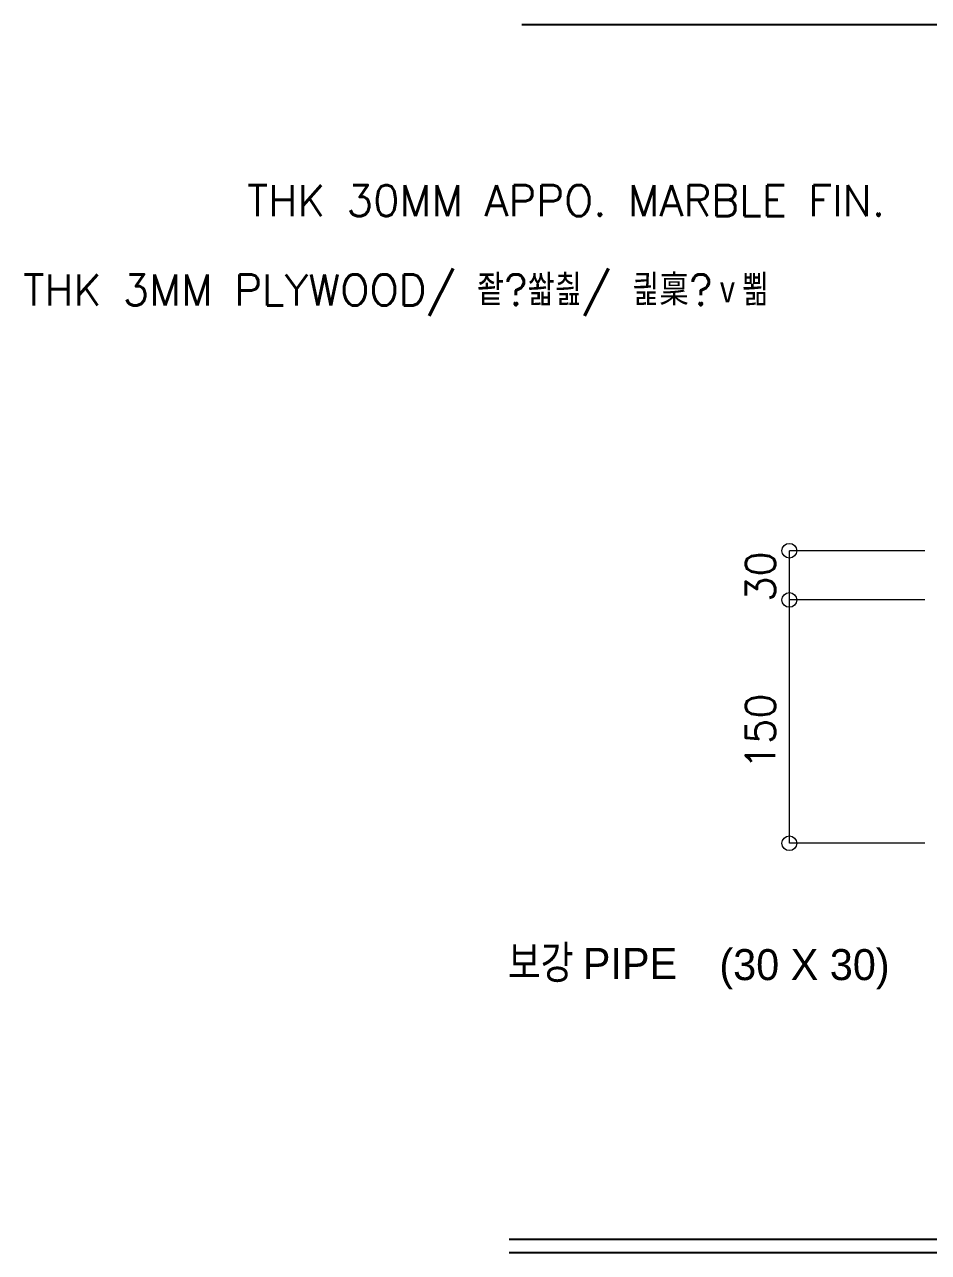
# Model space of a CAD drawing. Header units: inches. Extents: x -1249499 to 290957, y -589671 to 1013543.
# Drawn here: x -890979 to -890454, y 251084 to 251797 of the extents above; entities that cross this region are included whole.
import ezdxf

# ---------------------------------------------------------------- set-up
doc = ezdxf.new("R2010")
doc.units = ezdxf.units.IN
doc.header["$MEASUREMENT"] = 0
doc.layers.add('5', color=5, linetype='Continuous')
doc.layers.add('9', color=9, linetype='Continuous')
doc.layers.add('8', color=8, linetype='Continuous', lineweight=5)
doc.styles.add('HGS', font='ses.shx', dxfattribs={"height": 125, "bigfont": 'shs.shx'})
doc.styles.add('HS', font='romans', dxfattribs={"bigfont": 'hs'})

msp = doc.modelspace()

# ---------------------------------------------------------------- linework, layer by layer
at = {"layer": '5', "linetype": 'Continuous'}
for p, q in [((-890690.01, 251797.43), (-890106.6, 251797.43)), ((-890697.48, 251091.61), (-890104.38, 251091.61)), ((-890697.48, 251083.82), (-890107.25, 251083.82))]:
    msp.add_line(p, q, dxfattribs=at)
at = {"layer": '8'}
for p, q in [((-890534.52, 251321.63), (-890534.52, 251491.63)), ((-890455.67, 251491.63), (-890534.52, 251491.63)), ((-890455.67, 251463.06), (-890534.52, 251463.06)), ((-890455.67, 251321.63), (-890534.52, 251321.63))]:
    msp.add_line(p, q, dxfattribs=at)
at = {"layer": '8', "color": 141}
for centre in [(-890534.52, 251491.63), (-890534.52, 251463.06), (-890534.52, 251321.63)]:
    msp.add_circle(centre, 4.29, dxfattribs=at)

# ---------------------------------------------------------------- texts
at = {"layer": '8', "color": 141, "style": 'HS'}
for s, p in [('30', (-890542.73, 251461.96)), ('150', (-890542.73, 251364.6))]:
    msp.add_text(s, height=17.143, rotation=90, dxfattribs=at).set_placement(p)
at = {"layer": '9'}
for s, height, style, p in [('THK 30MM APPO. MARBLE FIN.', 18, 'HS', (-890849.88, 251686.15)), ('THK 3MM PLYWOOD/ 좥?쏿칊/ 킕稟?ⅴ뾞', 18, 'HS', (-890980.03, 251634.21)), ('보강', 21.78, 'HGS', (-890698.14, 251240.77)), ('      PIPE', 18, 'HGS', (-890694.75, 251242.77)), ('(30 X 30)       ', 18, 'HGS', (-890575.21, 251242.1))]:
    msp.add_text(s, height=height, dxfattribs=dict(at, style=style)).set_placement(p)

doc.saveas('drawing.dxf')
